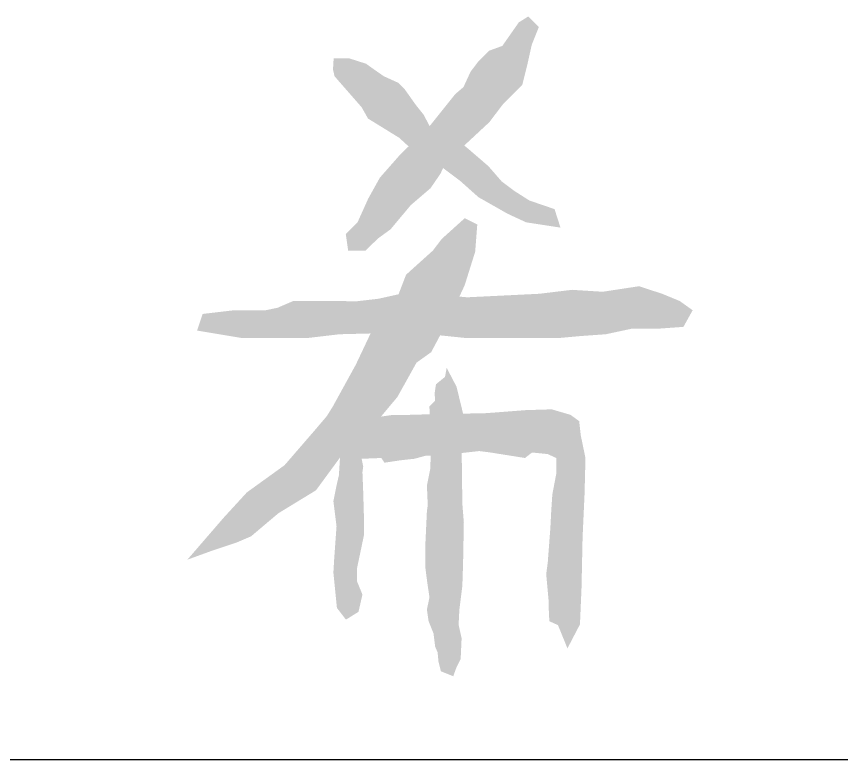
# Model space of a CAD drawing. Extents: x 4924227 to 5052693, y -485691 to -238224.
# Drawn here: x 5024976 to 5025642, y -418787 to -418188 of the extents above; entities that cross this region are included whole.
import ezdxf

# ---------------------------------------------------------------- set-up
doc = ezdxf.new("R2010")
doc.units = 0
doc.header["$LTSCALE"] = 1000
doc.header["$MEASUREMENT"] = 0
doc.layers.get('0').update_dxf_attribs({"linetype": 'CONTINUOUS'})
doc.layers.add('HATCH', color=8, linetype='CONTINUOUS')

msp = doc.modelspace()

# ---------------------------------------------------------------- hatches: boundary and pattern name
at = {"layer": 'HATCH'}
h = msp.add_hatch(color=0, dxfattribs=at)
h.paths.add_polyline_path([(5025357.12, -418308.61), (5025341.65, -418295.28), (5025337.65, -418291.92), (5025322.3, -418306.18), (5025320.53, -418310.11), (5025334.17, -418320.34), (5025349.11, -418333.66), (5025372.59, -418346.99), (5025387.53, -418353.92), (5025401.4, -418356.06), (5025415.27, -418358.19), (5025410.47, -418343.26), (5025390.2, -418336.33), (5025378.46, -418328.87), (5025367.79, -418320.87)])
h.paths.add_polyline_path([(5025337.65, -418291.92), (5025334.03, -418288.89), (5025325.01, -418283.05), (5025310.17, -418277.15), (5025309.71, -418276.28), (5025297.13, -418288.44), (5025292.75, -418292.67), (5025303.23, -418302.21), (5025319.16, -418309.09), (5025320.53, -418310.11), (5025322.3, -418306.18)])
h.paths.add_polyline_path([(5025369.3, -418258.07), (5025384.49, -418242.89), (5025388.29, -418227.71), (5025392.09, -418210.63), (5025397.78, -418196.4), (5025389.24, -418187.86), (5025381.64, -418192.6), (5025374.99, -418202.09), (5025368.35, -418211.58), (5025357.9, -418215.38), (5025348.41, -418224.86), (5025342.71, -418232.45), (5025337.01, -418244.79), (5025330.37, -418250.48), (5025318.97, -418264.72), (5025309.71, -418276.28), (5025310.17, -418277.15), (5025325.01, -418283.05), (5025334.03, -418288.89), (5025337.65, -418291.92), (5025346.51, -418283.69), (5025357.79, -418273.21)])
h.paths.add_polyline_path([(5025298.43, -418259.03), (5025289.36, -418246.23), (5025284.56, -418241.43), (5025272.82, -418236.1), (5025265.88, -418231.3), (5025258.42, -418225.97), (5025245.08, -418221.71), (5025232.27, -418221.71), (5025231.74, -418230.77), (5025233.04, -418236.13), (5025238.14, -418241.97), (5025245.34, -418250.2), (5025254.82, -418261.04), (5025260.02, -418270.22), (5025285.09, -418285.68), (5025292.75, -418292.67), (5025297.13, -418288.44), (5025309.71, -418276.28), (5025304.83, -418267.02)])
h.paths.add_polyline_path([(5025318.54, -418314.53), (5025320.53, -418310.11), (5025319.16, -418309.09), (5025303.23, -418302.21), (5025292.75, -418292.67), (5025286.06, -418299.14), (5025269.59, -418317.85), (5025260.1, -418334.93), (5025251.55, -418353.91), (5025242.06, -418363.4), (5025243.96, -418376.68), (5025258.2, -418376.68), (5025267.7, -418367.19), (5025278.14, -418359.6), (5025294.49, -418340.06), (5025310.43, -418326.39)])
h.paths.add_polyline_path([(5025346.46, -418377.61), (5025348.15, -418355.66), (5025338.01, -418350.59), (5025319.52, -418367.29), (5025312.25, -418376.79), (5025290.7, -418396.19), (5025284.62, -418411.97), (5025293.66, -418409.95), (5025333.73, -418413.82), (5025338.01, -418404.63)])
h.paths.add_polyline_path([(5025333.73, -418413.82), (5025293.66, -418409.95), (5025284.62, -418411.97), (5025283.73, -418414.29), (5025262.06, -418443.59), (5025295.15, -418442.74), (5025318.16, -418445.12), (5025326.23, -418429.88)])
h.paths.add_polyline_path([(5025521.9, -418424.85), (5025511.46, -418417.4), (5025497.3, -418411.57), (5025478.64, -418405.48), (5025449.33, -418409.94), (5025424.6, -418408.38), (5025398.12, -418411.57), (5025339.9, -418414.42), (5025333.73, -418413.82), (5025326.23, -418429.88), (5025318.16, -418445.12), (5025338.41, -418447.22), (5025377.2, -418447.22), (5025414.49, -418447.22), (5025430.9, -418445.72), (5025451.79, -418444.23), (5025472.67, -418439.76), (5025493.56, -418439.76), (5025514.45, -418438.27)])
h.paths.add_polyline_path([(5025283.73, -418414.29), (5025284.62, -418411.97), (5025268.44, -418415.58), (5025251.05, -418417.59), (5025223.54, -418417.4), (5025208.62, -418417.4), (5025199.67, -418417.4), (5025186.85, -418422.93), (5025177.3, -418424.85), (5025151.93, -418424.85), (5025126.57, -418427.84), (5025122.1, -418441.25), (5025157.9, -418447.22), (5025211.61, -418447.22), (5025236.97, -418444.23), (5025262.06, -418443.59)])
h.paths.add_polyline_path([(5025299.14, -418467.11), (5025310.97, -418458.67), (5025318.16, -418445.12), (5025295.15, -418442.74), (5025262.06, -418443.59), (5025250.14, -418468.8), (5025231.55, -418502.58), (5025226.69, -418510.35), (5025217.18, -418521.53), (5025192.68, -418549.86), (5025162.26, -418571.81), (5025143.67, -418592.08), (5025114.26, -418626.1), (5025133.53, -418619.1), (5025153.81, -418612.34), (5025165.64, -418607.28), (5025187.61, -418588.7), (5025218.03, -418570.12), (5025238.42, -418542.31), (5025268.73, -418512.71), (5025283.72, -418494.81)])
h.paths.add_polyline_path([(5025336.69, -418508.26), (5025315.69, -418508.61), (5025309.81, -418508.78), (5025310.17, -418516.43), (5025310.68, -418527.09), (5025310.17, -418537), (5025310.62, -418542.16), (5025322.02, -418541.53), (5025327.72, -418540.9), (5025335.58, -418540.03), (5025335.5, -418533.43)])
h.paths.add_polyline_path([(5025331.42, -418486.57), (5025323.45, -418471.31), (5025322.12, -418478.61), (5025314.82, -418484.58), (5025313.73, -418491.86), (5025314.16, -418497.85), (5025309.51, -418502.49), (5025309.81, -418508.78), (5025315.69, -418508.61), (5025336.69, -418508.26)])
h.paths.add_polyline_path([(5025310.17, -418516.43), (5025309.81, -418508.78), (5025293.51, -418509.25), (5025280.21, -418509.25), (5025270.42, -418510.68), (5025268.73, -418512.71), (5025238.42, -418542.31), (5025237.41, -418543.68), (5025236.5, -418557.99), (5025234.6, -418566.22), (5025232.06, -418578.88), (5025234.6, -418599.14), (5025232.7, -418625.73), (5025232.06, -418636.49), (5025233.96, -418655.48), (5025234.92, -418665.01), (5025242.2, -418674.47), (5025252.34, -418668.14), (5025255.5, -418654.21), (5025251.07, -418643.45), (5025251.07, -418633.32), (5025256.77, -418606.1), (5025256.77, -418594.07), (5025256.14, -418571.92), (5025255.5, -418555.46), (5025256.14, -418551.03), (5025254.87, -418544.7), (5025270.71, -418544.06), (5025273.24, -418547.86), (5025285.91, -418545.96), (5025297.31, -418544.7), (5025306.82, -418542.16), (5025310.62, -418542.16), (5025310.17, -418537), (5025310.68, -418527.09)])
h.paths.add_polyline_path([(5025430.35, -418514.31), (5025423.38, -418509.25), (5025408.18, -418504.81), (5025387.27, -418505.45), (5025362.57, -418507.35), (5025353.7, -418507.98), (5025336.69, -418508.26), (5025335.5, -418533.43), (5025335.58, -418540.03), (5025349.69, -418538.46), (5025358.77, -418539.63), (5025386.64, -418544.06), (5025392.34, -418539.63), (5025405.01, -418540.9), (5025411.95, -418544.13), (5025411.95, -418556.32), (5025408.7, -418573.38), (5025407.88, -418585.56), (5025407.07, -418601), (5025405.01, -418628.26), (5025403.74, -418637.75), (5025405.64, -418658.65), (5025405.64, -418662.44), (5025406.28, -418675.74), (5025413.25, -418678.9), (5025420.89, -418697.67), (5025430.99, -418678.27), (5025432.25, -418648.52), (5025433.09, -418608.31), (5025434.71, -418572.57), (5025435.42, -418544.06), (5025431.62, -418525.7)])
h.paths.add_polyline_path([(5025335.58, -418540.03), (5025327.72, -418540.9), (5025322.02, -418541.53), (5025310.62, -418542.16), (5025310.17, -418552.92), (5025307.51, -418566.2), (5025308.18, -418582.12), (5025307.51, -418586.77), (5025306.19, -418615.3), (5025306.19, -418631.89), (5025307.76, -418644.3), (5025309.57, -418656.35), (5025307.51, -418666.39), (5025308.84, -418675.68), (5025312.83, -418685.64), (5025314.16, -418696.25), (5025316.15, -418700.9), (5025316.81, -418708.2), (5025318.8, -418716.16), (5025328.76, -418720.14), (5025331.42, -418712.84), (5025334.74, -418706.2), (5025335.5, -418689.49), (5025333.08, -418678.64), (5025333.69, -418666.59), (5025336.1, -418647.31), (5025336.7, -418628.63), (5025337.3, -418596.09), (5025336.1, -418581.03)])

# ---------------------------------------------------------------- linework, layer by layer
msp.add_line((5022551.48, -418787.32), (5028051.48, -418787.32))

doc.saveas('drawing.dxf')
